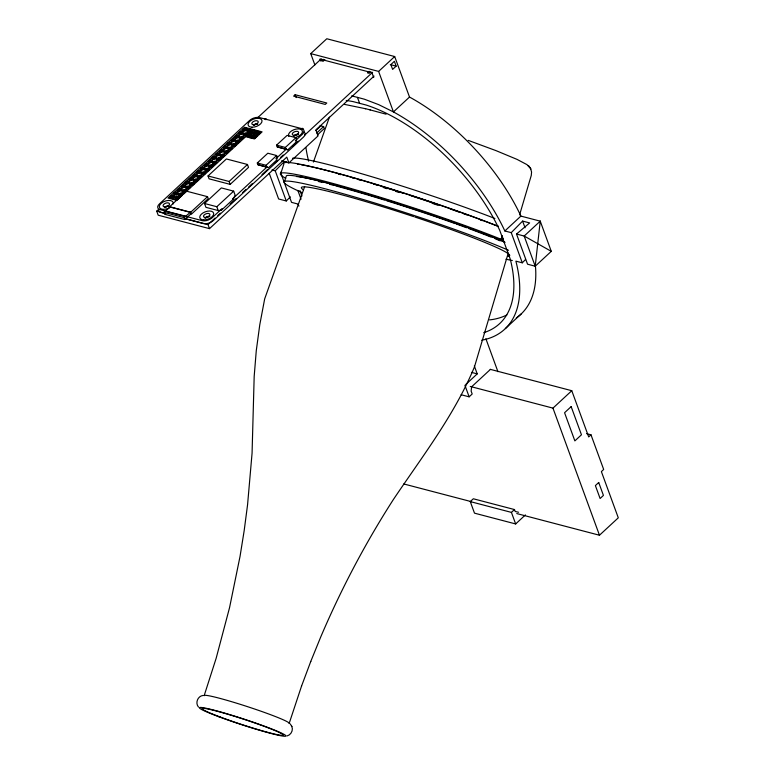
<?xml version="1.0" encoding="UTF-8"?>
<svg xmlns="http://www.w3.org/2000/svg" width="775" height="775" viewBox="0 0 775 775"><rect width="100%" height="100%" fill="white"/><g stroke="black" fill="none" stroke-linecap="round" stroke-linejoin="round"><path stroke-width="1.16" d="M304.643 186.688L264.672 298.888L259.77 324.783L256.273 350.678L254.181 376.408L252.069 453.181L247.564 504.777L244.183 530.594L240.047 556.363L229.555 607.629L216.148 658.304L204.145 695.708M474.474 366.846L508.226 253.163M519.589 214.878L531.272 175.45L531.572 172.031L530.575 168.417M289.22 723.269L301.582 685.982M280.511 174.317L283.902 163.932A133.891 8.854 18.1 0 1 358.331 179.257A133.891 8.854 18.1 0 1 498.354 226.416M284.493 181.592L286.372 175.818A127.807 8.447 18.1 0 1 373.55 196.278A127.807 8.447 18.1 0 1 504.757 242.081M503.382 239.553L501.318 238.719L502.326 235.639M313.4 162.072L329.414 117.151M301.514 686.175L310.775 661.424M233.478 199.039L235.067 194.99L233.662 191.144L221.359 187.918L204.523 203.496L205.937 207.342L218.24 210.568L221.233 210.374L233.478 199.039L232.597 198.817L267.046 166.935M310.698 661.618L320.569 637.35C340.961 589.407 365.316 543.168 393.487 499.352C422.259 456.504 454.237 415.313 474.29 367.321M271.957 169.948L275.232 170.81L284.163 161.723M269.216 173.271L278.622 198.972L286.275 200.977L290.334 196.85M351.685 95.867L364.327 99.181L378.704 104.654L393.438 111.92A152.152 78.566 47.2 0 1 504.845 230.969L511.248 232.645L522.602 221.088L529.635 222.929L516.518 234.031L527.562 264.207L535.215 266.213L551.277 251.342L540.243 221.166L520.907 216.099A152.152 78.566 47.2 0 0 409.51 97.049L394.688 56.536L326.798 38.75L310.736 53.62L314.853 64.867M481.701 340.225A152.152 78.566 47.2 0 0 515.888 261.146L522.282 262.822L525.528 259.518M374.054 76.095L315.919 129.9L318.108 135.867L288.901 162.895L286.789 157.112L209.502 228.644L158.187 215.198L156.705 211.149L158.468 209.512M257.581 117.8L321.286 58.842M323.117 59.239L321.422 60.808L323.175 61.273L324.88 59.694M163.864 212.321L170.132 207.041L190.34 212.34L190.902 213.881L184.779 219.538L164.571 214.249L163.864 212.321L184.072 217.61L184.779 219.538M182.106 195.465L176.807 200.367L168.02 198.061L244.522 127.265L262.095 131.866L254.452 138.948L245.665 136.642M183.869 193.828L253.309 129.57M295.149 94.715L293.618 96.129L325.258 104.422L326.788 103.007L295.149 94.715L296.205 97.602M208.029 175.954L226.387 158.962L247.477 164.484L248.533 167.381L230.175 184.373L209.085 178.841L208.029 175.954L229.109 181.476L230.175 184.373M250.054 137.795L257.707 130.713M184.072 217.61L190.34 212.34M190.708 212.263L207.535 196.685L208.243 198.613L191.415 214.181L190.708 212.263L169.618 206.731L186.455 191.154L207.535 196.685M229.109 181.476L247.477 164.484M257.281 162.992L267.83 153.218L276.617 155.523L277.256 157.257L276.743 160.057L268.479 167.7L257.91 164.726L257.281 162.992L266.067 165.298L266.697 167.022L268.479 167.7M276.559 145.148L287.118 135.383L295.905 137.679L296.534 139.413L296.021 142.213L287.757 149.856L277.188 146.882L276.559 145.148L285.345 147.453L285.975 149.188L287.757 149.856M204.523 203.496L216.826 206.722L233.662 191.144M266.067 165.298L276.617 155.523M285.345 147.453L295.905 137.679M369.162 71.3L367.466 72.869L369.181 73.315L370.905 71.755M222.105 208.523L212.098 217.785A7.304 3.933 -20.1 0 1 202.236 220.652L186.271 216.477M275.881 158.768L286.479 148.955M295.304 140.788L302.376 134.249A7.304 3.933 -20.1 0 0 301.688 128.621L259.518 117.567A7.304 3.933 -20.1 0 0 249.657 120.435L159.379 203.97A7.304 3.933 -20.1 0 0 160.057 209.599L185.603 216.196M184.692 218.482L208.02 224.595L215.092 218.046M217.746 215.586L220.41 213.135M230.136 204.125L236.336 198.39M242.527 192.665L246.062 189.381M248.717 186.93L252.262 183.656M261.989 174.646L267.307 169.735M274.379 163.186L277.033 160.725M280.579 157.451L283.233 154.99M292.96 145.991L298.268 141.069M304.468 135.344L372.601 72.288M310.736 53.62L378.617 71.407L394.688 56.536M315.706 130.578L320.811 125.86M316.655 133.038L323.621 126.596L324.328 128.524L317.363 134.966M396.151 66.137L392.625 69.392L390.871 64.577L394.388 61.322L396.151 66.137L390.3 64.606M409.51 97.049L393.438 111.92L378.617 71.407M504.845 230.969L520.907 216.099M505.348 328.6L521.41 313.73M465.794 384.458L477.226 373.879L474.339 365.974M490.439 369.394L471.617 386.802L471.142 391.113L472.198 394L469.137 396.829L461.135 394.737M470.251 386.454L552.962 408.125L571.776 390.707L588.7 436.926L590.986 434.804L603.677 469.466L601.381 471.597L618.295 517.816L599.472 535.234L516.77 513.563M525.411 514.92L515.656 523.948L474.494 513.157L470.27 501.599L473.322 498.771L514.484 509.553L515.191 511.481L518.543 512.246M470.27 501.599L511.422 512.391L514.484 509.553M287.021 735.95C291.08 734.952 293.589 730.06 291.749 726.243M203.079 695.446C197.751 696.028 194.961 702.973 198.477 707.042M344.546 104.392L365.645 108.742M369.772 109.788L386.086 114.187M365.064 108.597L370.314 109.924M320.123 125.676L323.621 126.596M277.188 146.882L285.975 149.188M281.926 160.832L286.585 162.053M281.906 161.055L288.901 162.895M257.91 164.726L266.697 167.022M516.518 234.031L524.171 236.036L551.277 251.342M501.318 238.719L503.44 239.272M296.408 176.506A122.934 8.128 18.1 0 1 487.397 234.883L496.417 238.506L503.101 240.26M220.362 210.141L221.233 210.374M166.664 211.585L185.748 216.583M156.705 211.149L164.872 213.29M165.676 213.687L161.113 212.495A7.304 3.933 -20.1 0 1 158.73 209.734M185.051 218.763L203.292 223.539A7.304 3.933 -20.1 0 0 213.154 220.672L303.432 137.136A7.304 3.933 -20.1 0 0 303.955 132.012M490.236 369.336L571.776 390.707M471.51 372.378L477.226 373.879M586.549 433.642L590.986 434.804M403.785 483.958L471.345 501.658M468.197 140.362L496.048 150.65L517.07 159.398L527.01 164.658L530.885 169.008M503.198 240.134L497.056 237.644A133.891 8.854 18.1 0 0 342.075 185.971A133.891 8.854 18.1 0 0 285.752 178.328M496.417 238.506L504.438 241.868M528.24 165.54L528.841 166.131M529.005 166.276L529.616 166.867M290.199 723.889L291.894 726.524M530.139 167.584L530.449 168.175M522.602 221.088L525.062 227.792M511.248 232.645L522.282 262.822M552.962 408.125L599.472 535.234M485.886 338.752L497.928 371.68M373.705 77.519L371.942 72.705L319.881 59.065L320.579 60.983M464.913 385.272L469.137 396.829M511.422 512.391L515.656 523.948M357.43 97.369L359.61 103.317M299.954 190.582L301.95 196.036M297.823 190.369L301.058 199.194M280.511 172.186L291.545 202.362L297.949 204.038A152.152 78.566 47.2 0 0 298.927 206.102M275.232 170.81L286.275 200.977M216.826 206.722L218.24 210.568M208.02 224.595L209.502 228.644M504.893 242.468A7.304 4.863 -75.3 0 1 504.389 242.091M503.934 241.606A7.304 4.863 -75.3 0 1 502.617 237.131M204.213 695.514A44.737 2.955 18.1 0 1 249.201 707.207A44.737 2.955 18.1 0 1 289.153 723.462M512.333 260.516A127.807 8.447 18.1 0 1 505.949 259.199M301.737 192.481A127.807 8.447 18.1 0 1 341.814 193.324A127.807 8.447 18.1 0 1 508.536 250.296M414.761 216.981A109.546 7.246 18.1 0 1 508.129 256.263M303.277 189.768A109.546 7.246 18.1 0 1 413.637 216.612M338.278 174.017A121.723 8.05 18.1 0 1 340.777 174.685M352.315 177.862A121.723 8.05 18.1 0 1 354.611 178.512M358.108 179.509A121.723 8.05 18.1 0 1 361.663 180.536M373.531 184.033A121.723 8.05 18.1 0 1 377.958 185.361M381.329 186.388A121.723 8.05 18.1 0 1 403.048 193.178M410.895 195.697A121.723 8.05 18.1 0 1 431.026 202.362M432.159 202.74A121.723 8.05 18.1 0 1 438.979 205.065M450.188 208.95A121.723 8.05 18.1 0 1 458.819 212.011M463.402 213.658A121.723 8.05 18.1 0 1 466.899 214.927M480.258 219.887A121.723 8.05 18.1 0 1 482.35 220.681M318.632 181.553A121.723 8.05 18.1 0 1 321.751 182.299M329.656 184.295A121.723 8.05 18.1 0 1 333.279 185.235M335.749 185.893A121.723 8.05 18.1 0 1 367.592 194.932M368.677 195.252A121.723 8.05 18.1 0 1 384.4 200.037M386.706 200.754A121.723 8.05 18.1 0 1 455.051 223.558M456.107 223.927A121.723 8.05 18.1 0 1 466.579 227.734M468.836 228.567A121.723 8.05 18.1 0 1 490.963 237.063M495.283 238.816A121.723 8.05 18.1 0 1 500.272 240.889M292.543 158.284A127.807 8.447 18.1 0 1 370.76 176.419A127.807 8.447 18.1 0 1 494.905 218.482M297.503 164.222A127.807 8.447 18.1 0 1 299.305 164.484M301.301 164.804A127.807 8.447 18.1 0 1 498.49 226.416M383.77 187.686A122.934 8.128 18.1 0 1 387.074 188.703M395.986 191.483A122.934 8.128 18.1 0 1 399.358 192.549M431.995 203.244A122.934 8.128 18.1 0 1 437.526 205.123M253.677 125.007A3.352 1.802 -20.1 0 1 257.503 123.593M293.638 136.119A3.352 1.802 -20.1 0 1 298.617 134.288M164.93 207.128A3.352 1.802 -20.1 0 1 168.756 205.724M204.891 218.25A3.352 1.802 -20.1 0 1 209.87 216.409M288.852 136.332A7.304 3.933 -20.1 0 1 293.773 129.774A7.304 3.933 -20.1 0 1 302.366 130.975A7.304 3.933 -20.1 0 1 295.943 137.32M170.2 207.312A7.304 3.933 -20.1 0 1 159.679 207.865A7.304 3.933 -20.1 0 1 165.811 200.899A7.304 3.933 -20.1 0 1 173.154 203.951M264.469 118.992A1.221 0.659 -20.1 0 1 265.98 118.798A1.221 0.659 -20.1 0 1 265.864 119.728M300.913 129.057A1.221 0.659 -20.1 0 1 302.725 128.408A1.221 0.659 -20.1 0 1 302.599 129.522M294.577 135.954A2.432 1.308 -20.1 0 1 297.929 134.792M254.336 125.182A2.432 1.308 -20.1 0 1 257.736 124.252M165.647 207.264A2.432 1.308 -20.1 0 1 168.592 206.295M205.792 218.124A2.432 1.308 -20.1 0 1 208.882 216.874M535.38 265.379A152.152 78.566 47.2 0 1 516.315 317.905M483.726 332.669A144.615 74.671 47.2 0 0 510.212 258.986L499.72 230.301A144.615 74.671 47.2 0 0 366.168 105.042L353.061 101.602A144.615 74.671 47.2 0 0 346.212 100.498M506.879 314.912A144.615 74.671 47.2 0 1 489.538 319.901M308.644 161.161A144.615 74.671 47.2 0 1 305.941 147.686M540.243 221.166L535.215 266.213L524.171 236.036L540.243 221.166M176.293 196.143L173.232 198.972L176.748 199.892L179.81 197.063L176.293 196.143M253.367 130.035L250.306 132.864L253.822 133.784L256.883 130.956L253.367 130.035M253.938 134.724L250.877 137.562L254.394 138.483L257.455 135.644L253.938 134.724M571.156 406.623L564.568 412.726L574.866 440.888L581.463 434.785L571.156 406.623M598.717 482.505L595.384 485.586L600.112 498.499L603.434 495.419L598.717 482.505M218.812 716.73A45.57 3.013 18.1 0 0 285.907 736.066A45.57 3.013 18.1 0 0 223.248 712.7A45.57 3.013 18.1 0 0 218.812 716.73M220.303 717.049A42.712 2.819 18.1 0 0 283.204 735.175A42.712 2.819 18.1 0 0 224.459 713.271A42.712 2.819 18.1 0 0 220.303 717.049M251.972 127.216A7.304 3.933 -20.1 0 0 262.018 120.726A7.304 3.933 -20.1 0 0 251.139 120.319A7.304 3.933 -20.1 0 0 251.972 127.216M203.641 219.926A7.304 3.933 -20.1 0 0 213.687 213.445A7.304 3.933 -20.1 0 0 202.808 213.038A7.304 3.933 -20.1 0 0 203.641 219.926M205.307 217.513A3.352 1.802 -20.1 0 0 209.909 214.539A3.352 1.802 -20.1 0 0 204.92 214.355A3.352 1.802 -20.1 0 0 205.307 217.513M164.881 206.925A3.352 1.802 -20.1 0 0 169.493 203.951A3.352 1.802 -20.1 0 0 164.503 203.757A3.352 1.802 -20.1 0 0 164.881 206.925M253.638 124.794A3.352 1.802 -20.1 0 0 258.24 121.82A3.352 1.802 -20.1 0 0 253.251 121.636A3.352 1.802 -20.1 0 0 253.638 124.794M294.054 135.383A3.352 1.802 -20.1 0 0 298.656 132.409A3.352 1.802 -20.1 0 0 293.667 132.225A3.352 1.802 -20.1 0 0 294.054 135.383M175.441 194.07A1.221 0.659 -20.1 0 0 177.117 192.994A1.221 0.659 -20.1 0 0 175.305 192.927A1.221 0.659 -20.1 0 0 175.441 194.07M174.927 194.816A2.432 1.308 -20.1 0 0 178.279 192.655A2.432 1.308 -20.1 0 0 174.656 192.52A2.432 1.308 -20.1 0 0 174.927 194.816M179.267 190.534A1.221 0.659 -20.1 0 0 180.943 189.449A1.221 0.659 -20.1 0 0 179.132 189.381A1.221 0.659 -20.1 0 0 179.267 190.534M178.754 191.27A2.432 1.308 -20.1 0 0 182.106 189.11A2.432 1.308 -20.1 0 0 178.483 188.974A2.432 1.308 -20.1 0 0 178.754 191.27M183.094 186.988A1.221 0.659 -20.1 0 0 184.77 185.913A1.221 0.659 -20.1 0 0 182.958 185.845A1.221 0.659 -20.1 0 0 183.094 186.988M182.58 187.734A2.432 1.308 -20.1 0 0 185.932 185.574A2.432 1.308 -20.1 0 0 182.299 185.438A2.432 1.308 -20.1 0 0 182.58 187.734M186.92 183.452A1.221 0.659 -20.1 0 0 188.596 182.367A1.221 0.659 -20.1 0 0 186.775 182.299A1.221 0.659 -20.1 0 0 186.92 183.452M186.407 184.198A2.432 1.308 -20.1 0 0 189.759 182.028A2.432 1.308 -20.1 0 0 186.126 181.892A2.432 1.308 -20.1 0 0 186.407 184.198M190.233 180.653A2.432 1.308 -20.1 0 0 193.576 178.492A2.432 1.308 -20.1 0 0 189.953 178.357A2.432 1.308 -20.1 0 0 190.233 180.653M190.747 179.916A1.221 0.659 -20.1 0 0 192.423 178.831A1.221 0.659 -20.1 0 0 190.602 178.763A1.221 0.659 -20.1 0 0 190.747 179.916M171.11 198.352A2.432 1.308 -20.1 0 0 174.453 196.191A2.432 1.308 -20.1 0 0 170.829 196.056A2.432 1.308 -20.1 0 0 171.11 198.352M171.614 197.615A1.221 0.659 -20.1 0 0 173.29 196.53A1.221 0.659 -20.1 0 0 171.478 196.463A1.221 0.659 -20.1 0 0 171.614 197.615M194.573 176.371A1.221 0.659 -20.1 0 0 196.24 175.286A1.221 0.659 -20.1 0 0 194.428 175.218A1.221 0.659 -20.1 0 0 194.573 176.371M194.06 177.117A2.432 1.308 -20.1 0 0 197.402 174.956A2.432 1.308 -20.1 0 0 193.779 174.821A2.432 1.308 -20.1 0 0 194.06 177.117M197.887 173.571A2.432 1.308 -20.1 0 0 201.229 171.411A2.432 1.308 -20.1 0 0 197.606 171.275A2.432 1.308 -20.1 0 0 197.887 173.571M198.39 172.835A1.221 0.659 -20.1 0 0 200.066 171.75A1.221 0.659 -20.1 0 0 198.255 171.682A1.221 0.659 -20.1 0 0 198.39 172.835M209.87 162.208A1.221 0.659 -20.1 0 0 211.546 161.132A1.221 0.659 -20.1 0 0 209.734 161.064A1.221 0.659 -20.1 0 0 209.87 162.208M209.357 162.953A2.432 1.308 -20.1 0 0 212.708 160.793A2.432 1.308 -20.1 0 0 209.085 160.657A2.432 1.308 -20.1 0 0 209.357 162.953M217.523 155.136A1.221 0.659 -20.1 0 0 219.199 154.051A1.221 0.659 -20.1 0 0 217.378 153.983A1.221 0.659 -20.1 0 0 217.523 155.136M220.836 152.336A2.432 1.308 -20.1 0 0 224.178 150.176A2.432 1.308 -20.1 0 0 220.555 150.04A2.432 1.308 -20.1 0 0 220.836 152.336M225.176 148.054A1.221 0.659 -20.1 0 0 226.843 146.969A1.221 0.659 -20.1 0 0 225.031 146.901A1.221 0.659 -20.1 0 0 225.176 148.054M224.663 148.8A2.432 1.308 -20.1 0 0 228.005 146.63A2.432 1.308 -20.1 0 0 224.382 146.494A2.432 1.308 -20.1 0 0 224.663 148.8M221.35 151.59A1.221 0.659 -20.1 0 0 223.016 150.515A1.221 0.659 -20.1 0 0 221.204 150.447A1.221 0.659 -20.1 0 0 221.35 151.59M206.043 165.753A1.221 0.659 -20.1 0 0 207.719 164.668A1.221 0.659 -20.1 0 0 205.908 164.6A1.221 0.659 -20.1 0 0 206.043 165.753M217.01 155.872A2.432 1.308 -20.1 0 0 220.362 153.712A2.432 1.308 -20.1 0 0 216.729 153.576A2.432 1.308 -20.1 0 0 217.01 155.872M202.217 169.289A1.221 0.659 -20.1 0 0 203.893 168.214A1.221 0.659 -20.1 0 0 202.081 168.146A1.221 0.659 -20.1 0 0 202.217 169.289M205.53 166.499A2.432 1.308 -20.1 0 0 208.882 164.329A2.432 1.308 -20.1 0 0 205.259 164.193A2.432 1.308 -20.1 0 0 205.53 166.499M201.713 170.035A2.432 1.308 -20.1 0 0 205.055 167.875A2.432 1.308 -20.1 0 0 201.432 167.739A2.432 1.308 -20.1 0 0 201.713 170.035M213.697 158.672A1.221 0.659 -20.1 0 0 215.373 157.587A1.221 0.659 -20.1 0 0 213.561 157.519A1.221 0.659 -20.1 0 0 213.697 158.672M228.993 144.508A1.221 0.659 -20.1 0 0 230.669 143.433A1.221 0.659 -20.1 0 0 228.858 143.365A1.221 0.659 -20.1 0 0 228.993 144.508M228.489 145.254A2.432 1.308 -20.1 0 0 231.832 143.094A2.432 1.308 -20.1 0 0 228.208 142.958A2.432 1.308 -20.1 0 0 228.489 145.254M213.183 159.417A2.432 1.308 -20.1 0 0 216.535 157.257A2.432 1.308 -20.1 0 0 212.902 157.122A2.432 1.308 -20.1 0 0 213.183 159.417M198.448 178.269A2.432 1.308 -20.1 0 0 201.8 176.099A2.432 1.308 -20.1 0 0 198.177 175.964A2.432 1.308 -20.1 0 0 198.448 178.269M176.012 198.758A1.221 0.659 -20.1 0 0 177.688 197.683A1.221 0.659 -20.1 0 0 175.877 197.615A1.221 0.659 -20.1 0 0 176.012 198.758M179.839 195.222A1.221 0.659 -20.1 0 0 181.515 194.138A1.221 0.659 -20.1 0 0 179.693 194.07A1.221 0.659 -20.1 0 0 179.839 195.222M179.325 195.968A2.432 1.308 -20.1 0 0 182.677 193.808A2.432 1.308 -20.1 0 0 179.044 193.672A2.432 1.308 -20.1 0 0 179.325 195.968M198.962 177.523A1.221 0.659 -20.1 0 0 200.638 176.438A1.221 0.659 -20.1 0 0 198.826 176.371A1.221 0.659 -20.1 0 0 198.962 177.523M195.135 181.059A1.221 0.659 -20.1 0 0 196.811 179.984A1.221 0.659 -20.1 0 0 195 179.916A1.221 0.659 -20.1 0 0 195.135 181.059M202.788 173.987A1.221 0.659 -20.1 0 0 204.464 172.903A1.221 0.659 -20.1 0 0 202.653 172.835A1.221 0.659 -20.1 0 0 202.788 173.987M202.275 174.724A2.432 1.308 -20.1 0 0 205.627 172.563A2.432 1.308 -20.1 0 0 201.994 172.428A2.432 1.308 -20.1 0 0 202.275 174.724M194.622 181.805A2.432 1.308 -20.1 0 0 197.974 179.645A2.432 1.308 -20.1 0 0 194.351 179.509A2.432 1.308 -20.1 0 0 194.622 181.805M183.665 191.687A1.221 0.659 -20.1 0 0 185.332 190.602A1.221 0.659 -20.1 0 0 183.52 190.534A1.221 0.659 -20.1 0 0 183.665 191.687M183.152 192.423A2.432 1.308 -20.1 0 0 186.494 190.263A2.432 1.308 -20.1 0 0 182.871 190.127A2.432 1.308 -20.1 0 0 183.152 192.423M191.309 184.605A1.221 0.659 -20.1 0 0 192.985 183.52A1.221 0.659 -20.1 0 0 191.173 183.452A1.221 0.659 -20.1 0 0 191.309 184.605M190.805 185.351A2.432 1.308 -20.1 0 0 194.147 183.181A2.432 1.308 -20.1 0 0 190.524 183.045A2.432 1.308 -20.1 0 0 190.805 185.351M186.978 188.887A2.432 1.308 -20.1 0 0 190.321 186.727A2.432 1.308 -20.1 0 0 186.697 186.591A2.432 1.308 -20.1 0 0 186.978 188.887M187.482 188.141A1.221 0.659 -20.1 0 0 189.158 187.066A1.221 0.659 -20.1 0 0 187.347 186.998A1.221 0.659 -20.1 0 0 187.482 188.141M225.225 153.489A2.432 1.308 -20.1 0 0 228.577 151.328A2.432 1.308 -20.1 0 0 224.953 151.193A2.432 1.308 -20.1 0 0 225.225 153.489M221.912 156.279A1.221 0.659 -20.1 0 0 223.588 155.203A1.221 0.659 -20.1 0 0 221.776 155.136A1.221 0.659 -20.1 0 0 221.912 156.279M214.268 163.36A1.221 0.659 -20.1 0 0 215.934 162.285A1.221 0.659 -20.1 0 0 214.123 162.217A1.221 0.659 -20.1 0 0 214.268 163.36M213.755 164.106A2.432 1.308 -20.1 0 0 217.097 161.946A2.432 1.308 -20.1 0 0 213.474 161.81A2.432 1.308 -20.1 0 0 213.755 164.106M225.738 152.743A1.221 0.659 -20.1 0 0 227.414 151.658A1.221 0.659 -20.1 0 0 225.602 151.59A1.221 0.659 -20.1 0 0 225.738 152.743M209.928 167.642A2.432 1.308 -20.1 0 0 213.27 165.482A2.432 1.308 -20.1 0 0 209.647 165.346A2.432 1.308 -20.1 0 0 209.928 167.642M210.442 166.906A1.221 0.659 -20.1 0 0 212.118 165.821A1.221 0.659 -20.1 0 0 210.296 165.753A1.221 0.659 -20.1 0 0 210.442 166.906M229.051 149.943A2.432 1.308 -20.1 0 0 232.403 147.783A2.432 1.308 -20.1 0 0 228.78 147.647A2.432 1.308 -20.1 0 0 229.051 149.943M206.615 170.442A1.221 0.659 -20.1 0 0 208.291 169.367A1.221 0.659 -20.1 0 0 206.47 169.299A1.221 0.659 -20.1 0 0 206.615 170.442M221.408 157.025A2.432 1.308 -20.1 0 0 224.75 154.864A2.432 1.308 -20.1 0 0 221.127 154.729A2.432 1.308 -20.1 0 0 221.408 157.025M229.565 149.207A1.221 0.659 -20.1 0 0 231.241 148.122A1.221 0.659 -20.1 0 0 229.429 148.054A1.221 0.659 -20.1 0 0 229.565 149.207M206.102 171.188A2.432 1.308 -20.1 0 0 209.453 169.028A2.432 1.308 -20.1 0 0 205.821 168.892A2.432 1.308 -20.1 0 0 206.102 171.188M233.391 145.661A1.221 0.659 -20.1 0 0 235.067 144.586A1.221 0.659 -20.1 0 0 233.256 144.518A1.221 0.659 -20.1 0 0 233.391 145.661M232.878 146.407A2.432 1.308 -20.1 0 0 236.23 144.247A2.432 1.308 -20.1 0 0 232.597 144.111A2.432 1.308 -20.1 0 0 232.878 146.407M217.581 160.57A2.432 1.308 -20.1 0 0 220.923 158.4A2.432 1.308 -20.1 0 0 217.3 158.265A2.432 1.308 -20.1 0 0 217.581 160.57M218.085 159.824A1.221 0.659 -20.1 0 0 219.761 158.739A1.221 0.659 -20.1 0 0 217.949 158.672A1.221 0.659 -20.1 0 0 218.085 159.824M237.218 142.125A1.221 0.659 -20.1 0 0 238.894 141.04A1.221 0.659 -20.1 0 0 237.072 140.972A1.221 0.659 -20.1 0 0 237.218 142.125M236.704 142.871A2.432 1.308 -20.1 0 0 240.056 140.701A2.432 1.308 -20.1 0 0 236.423 140.566A2.432 1.308 -20.1 0 0 236.704 142.871M240.473 133.891A1.221 0.659 -20.1 0 0 242.149 132.816A1.221 0.659 -20.1 0 0 240.337 132.748A1.221 0.659 -20.1 0 0 240.473 133.891M239.959 134.637A2.432 1.308 -20.1 0 0 243.311 132.477A2.432 1.308 -20.1 0 0 239.688 132.341A2.432 1.308 -20.1 0 0 239.959 134.637M240.531 139.326A2.432 1.308 -20.1 0 0 243.873 137.165A2.432 1.308 -20.1 0 0 240.25 137.03A2.432 1.308 -20.1 0 0 240.531 139.326M244.358 135.79A2.432 1.308 -20.1 0 0 247.7 133.629A2.432 1.308 -20.1 0 0 244.077 133.494A2.432 1.308 -20.1 0 0 244.358 135.79M244.871 135.044A1.221 0.659 -20.1 0 0 246.537 133.959A1.221 0.659 -20.1 0 0 244.726 133.891A1.221 0.659 -20.1 0 0 244.871 135.044M241.044 138.58A1.221 0.659 -20.1 0 0 242.711 137.504A1.221 0.659 -20.1 0 0 240.899 137.437A1.221 0.659 -20.1 0 0 241.044 138.58M236.646 137.437A1.221 0.659 -20.1 0 0 238.322 136.352A1.221 0.659 -20.1 0 0 236.511 136.284A1.221 0.659 -20.1 0 0 236.646 137.437M232.316 141.718A2.432 1.308 -20.1 0 0 235.658 139.558A2.432 1.308 -20.1 0 0 232.035 139.422A2.432 1.308 -20.1 0 0 232.316 141.718M232.82 140.972A1.221 0.659 -20.1 0 0 234.496 139.888A1.221 0.659 -20.1 0 0 232.684 139.82A1.221 0.659 -20.1 0 0 232.82 140.972M248.688 131.508A1.221 0.659 -20.1 0 0 250.364 130.423A1.221 0.659 -20.1 0 0 248.552 130.355A1.221 0.659 -20.1 0 0 248.688 131.508M248.184 132.244A2.432 1.308 -20.1 0 0 251.526 130.084A2.432 1.308 -20.1 0 0 247.903 129.948A2.432 1.308 -20.1 0 0 248.184 132.244M236.133 138.173A2.432 1.308 -20.1 0 0 239.485 136.013A2.432 1.308 -20.1 0 0 235.862 135.877A2.432 1.308 -20.1 0 0 236.133 138.173M244.299 130.355A1.221 0.659 -20.1 0 0 245.975 129.27A1.221 0.659 -20.1 0 0 244.164 129.202A1.221 0.659 -20.1 0 0 244.299 130.355M243.786 131.101A2.432 1.308 -20.1 0 0 247.138 128.931A2.432 1.308 -20.1 0 0 243.505 128.795A2.432 1.308 -20.1 0 0 243.786 131.101M256.971 134.55A2.432 1.308 -20.1 0 0 260.313 132.389A2.432 1.308 -20.1 0 0 256.69 132.254A2.432 1.308 -20.1 0 0 256.971 134.55M257.474 133.804A1.221 0.659 -20.1 0 0 259.15 132.728A1.221 0.659 -20.1 0 0 257.339 132.661A1.221 0.659 -20.1 0 0 257.474 133.804M253.657 137.349A1.221 0.659 -20.1 0 0 255.324 136.264A1.221 0.659 -20.1 0 0 253.512 136.197A1.221 0.659 -20.1 0 0 253.657 137.349M248.746 136.943A2.432 1.308 -20.1 0 0 252.098 134.773A2.432 1.308 -20.1 0 0 248.475 134.637A2.432 1.308 -20.1 0 0 248.746 136.943M249.259 136.197A1.221 0.659 -20.1 0 0 250.935 135.112A1.221 0.659 -20.1 0 0 249.124 135.044A1.221 0.659 -20.1 0 0 249.259 136.197M253.086 132.651A1.221 0.659 -20.1 0 0 254.762 131.576A1.221 0.659 -20.1 0 0 252.95 131.508A1.221 0.659 -20.1 0 0 253.086 132.651"/></g></svg>
